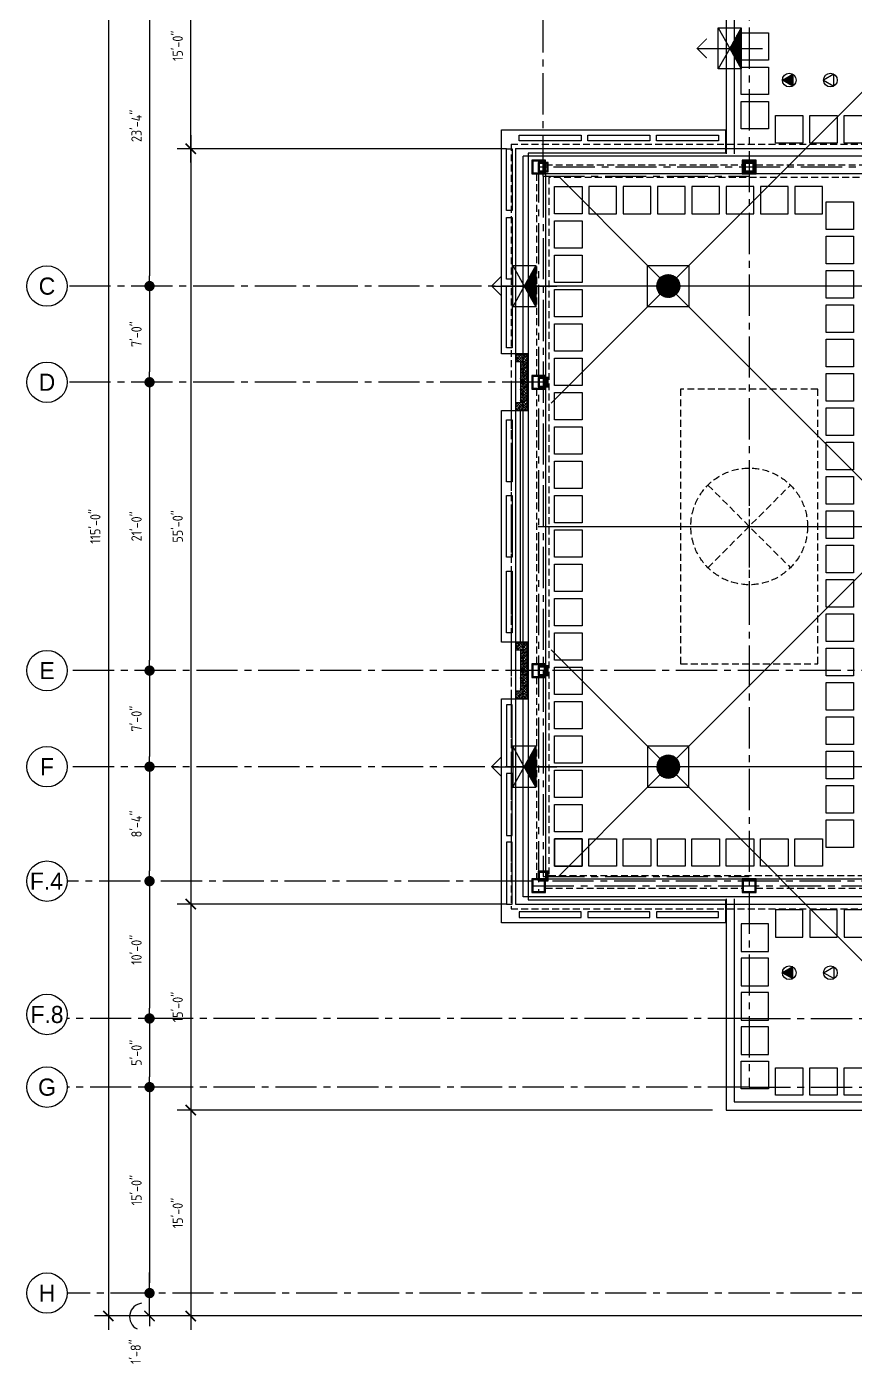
# Model space of a CAD drawing. Header units: inches. Extents: x 5893 to 9323, y 5265 to 7121.
# Drawn here: x 5893 to 6617, y 5265 to 6437 of the extents above; entities that cross this region are included whole.
import ezdxf
from ezdxf.enums import TextEntityAlignment as Align

# ---------------------------------------------------------------- set-up
doc = ezdxf.new("R2010")
doc.units = ezdxf.units.IN
doc.header["$LTSCALE"] = 48
doc.header["$MEASUREMENT"] = 0
doc.linetypes.add('CENTER2', pattern=[1.125, 0.75, -0.125, 0.125, -0.125])
doc.linetypes.add('HIDDEN2', pattern=[0.1875, 0.125, -0.0625])
doc.layers.get('0').update_dxf_attribs({"linetype": 'CONTINUOUS'})
doc.layers.get('DEFPOINTS').update_dxf_attribs({"linetype": 'CONTINUOUS'})
for name, color, linetype in [('A_0_BLDGRD', 35, 'CENTER2'), ('A_0_COL-GRID', 40, 'CONTINUOUS'), ('A_0_CW_MTL', 3, 'CONTINUOUS'), ('A_0_DIMGRD', 9, 'CENTER2'), ('A_0_DIMTXT_MAIN', 4, 'CONTINUOUS'), ('A_0_DIMTXT_MINOR', 4, 'CONTINUOUS'), ('A_9_CW_COPING', 2, 'CONTINUOUS'), ('A_9_PARAPET', 2, 'CONTINUOUS'), ('A_9_SCREEN WALL', 32, 'CONTINUOUS'), ('A_MS_DRAINS', 7, 'CONTINUOUS'), ('A_MS_HATCH', 6, 'CONTINUOUS'), ('A_MS_HVAC', 2, 'CONTINUOUS'), ('A_MS_LIGHT', 3, 'CONTINUOUS'), ('A_MS_PAVERS', 1, 'CONTINUOUS'), ('A_MS_SLOPE_H', 3, 'CONTINUOUS'), ('A_MS_SLOPE_V', 1, 'CONTINUOUS'), ('columns', 2, 'CONTINUOUS')]:
    doc.layers.add(name, color=color, linetype=linetype)
doc.styles.add('ARCHITXT', font='architxt.shx')
doc.styles.add('AVANT', font='AVGARDN.TTF')
doc.dimstyles.new('DOT', dxfattribs={"dimscale": 96, "dimtxt": 0.09375, "dimasz": 0.09375, "dimexe": 0.125, "dimexo": 0.125, "dimgap": 0.0625, "dimtad": 1, "dimdec": 6, "dimzin": 3, "dimdsep": 46, "dimlunit": 4, "dimtxsty": 'ARCHITXT', "dimblk1": 'DOT', "dimblk2": 'DOT', "dimsah": 1, "dimcen": 0, "dimdle": 0.125, "dimse1": 1, "dimclrd": 256, "dimclre": 256, "dimclrt": 256, "dimadec": 0, "dimazin": 0, "dimtfac": 1, "dimtdec": 6, "dimtmove": 2, "dimatfit": 3, "dimldrblk": 'DOT', "dimfxl": 1, "dimfrac": 2, "dimtolj": 1, "dimtzin": 3, "dimarcsym": 0})
doc.dimstyles.new('TICK', dxfattribs={"dimscale": 96, "dimtxt": 0.09375, "dimasz": 0.09375, "dimexe": 0.125, "dimexo": 0.125, "dimgap": 0.0625, "dimtad": 1, "dimdec": 6, "dimzin": 3, "dimdsep": 46, "dimlunit": 4, "dimtxsty": 'ARCHITXT', "dimblk1": 'ARCHTICK', "dimblk2": 'ARCHTICK', "dimsah": 1, "dimcen": 0, "dimdle": 0.125, "dimclrd": 256, "dimclre": 256, "dimclrt": 256, "dimadec": 0, "dimazin": 0, "dimtfac": 1, "dimtdec": 6, "dimtmove": 2, "dimatfit": 3, "dimldrblk": 'ARCHTICK', "dimfxl": 1, "dimfrac": 2, "dimtolj": 1, "dimtzin": 3, "dimarcsym": 0})
doc.dimstyles.new('TICKDOT', dxfattribs={"dimscale": 96, "dimtxt": 0.09375, "dimasz": 0.09375, "dimexe": 0.125, "dimexo": 0.125, "dimgap": 0.0625, "dimtad": 1, "dimdec": 6, "dimzin": 3, "dimdsep": 46, "dimlunit": 4, "dimtxsty": 'ARCHITXT', "dimblk1": 'ARCHTICK', "dimblk2": 'DOT', "dimsah": 1, "dimcen": 0, "dimdle": 0.125, "dimclrd": 256, "dimclre": 256, "dimclrt": 256, "dimadec": 0, "dimazin": 0, "dimtfac": 1, "dimtdec": 6, "dimtmove": 2, "dimatfit": 3, "dimldrblk": 'ARCHTICK', "dimfxl": 1, "dimfrac": 2, "dimtolj": 1, "dimtzin": 3, "dimarcsym": 0})

# ---------------------------------------------------------------- blocks, each defined once
blk = doc.blocks.new('RD-20DIA')
at = {"layer": 'A_MS_HATCH'}
h = blk.add_hatch(dxfattribs=at)
h.set_pattern_fill('ANSI37', color=256, scale=4, angle=90, style=0)
h.set_pattern_definition([(135, (-6240, -5706), (-0.35355339, -0.35355339), []), (225, (-6240, -5706), (0.35355339, -0.35355339), [])])
edge = h.paths.add_edge_path()
edge.add_arc((0, 0), 10, 0, 360)
at = {"layer": 'A_MS_DRAINS', "color": 30}
for p, q in [((-18, -18), (18, 18)), ((18, -18), (-18, 18))]:
    blk.add_line(p, q, dxfattribs=at)
at = {"layer": 'A_MS_DRAINS'}
blk.add_lwpolyline([(18, -18), (-18, -18), (-18, 18), (18, 18)], close=True, dxfattribs=at)
blk.add_circle((0, 0), 10, dxfattribs=at)
blk = doc.blocks.new('SD-6X24')
at = {"layer": 'A_MS_HATCH'}
h = blk.add_hatch(dxfattribs=at)
h.set_pattern_fill('ANSI37', color=256, scale=4, angle=270, style=0)
h.set_pattern_definition([(315, (-6969.3838, -6302.17434), (0.35355339, 0.35355339), []), (45, (-6969.3838, -6302.17434), (-0.35355339, 0.35355339), [])])
h.paths.add_polyline_path([(-18, -10), (0, 0), (18, -10)])
at = {"layer": 'A_MS_DRAINS'}
for p, q in [((0, 28.5), (0, -28.5)), ((-18, 10), (0, 0)), ((0, 0), (18, 10))]:
    blk.add_line(p, q, dxfattribs=at)
at = {"layer": 'A_MS_DRAINS', "const_width": 1}
blk.add_lwpolyline([(-8.5, 20), (0, 28.5), (8.5, 20)], dxfattribs=at)
at = {"layer": 'A_MS_DRAINS'}
for points in [[(-18, -10), (18, -10), (18, 10), (-18, 10)], [(-18, -10), (0, 0), (18, -10)]]:
    blk.add_lwpolyline(points, close=True, dxfattribs=at)
blk = doc.blocks.new('_ARCHTICK')
at = {"color": 0, "linetype": 'ByBlock', "const_width": 0.15}
blk.add_lwpolyline([(-0.5, -0.5), (0.5, 0.5)], dxfattribs=at)
blk = doc.blocks.new('*D51')
at = {"layer": 'A_0_DIMTXT_MAIN', "lineweight": -2, "transparency": 16777216}
for p, q in [((5964, 6702), (5964, 5298)), ((6312, 6690), (5952, 6690)), ((6672, 5310), (5952, 5310))]:
    blk.add_line(p, q, dxfattribs=at)
at = {"layer": 'DEFPOINTS', "color": 0, "transparency": 16777216}
for p in [(6324, 6690), (5964, 5310), (6684, 5310)]:
    blk.add_point(p, dxfattribs=at)
at = {"layer": 'A_0_DIMTXT_MAIN', "lineweight": -2, "transparency": 16777216, "xscale": 9, "yscale": 9, "zscale": 9}
for p, rotation in [((5964, 6690), 90), ((5964, 5310), 270)]:
    blk.add_blockref('_ARCHTICK', p, dxfattribs=dict(at, rotation=rotation))
at = {"layer": 'A_0_DIMTXT_MAIN', "transparency": 16777216, "insert": (5952.6, 6000), "char_height": 9, "attachment_point": 5, "rotation": 90, "style": 'ARCHITXT'}
blk.add_mtext('\\A1;115\'-0"', dxfattribs=at)
blk = doc.blocks.new('_DOT')
at = {"color": 0, "linetype": 'ByBlock'}
blk.add_line((-0.5, 0), (-1, 0), dxfattribs=at)
at = {"color": 0, "linetype": 'ByBlock', "const_width": 0.5}
blk.add_lwpolyline([(-0.25, 0, 1), (0.25, 0, 1)], format="xyb", close=True, dxfattribs=at)
blk = doc.blocks.new('*D52')
at = {"layer": 'A_0_DIMTXT_MAIN', "lineweight": -2, "transparency": 16777216}
for p, q in [((6000, 5339), (6000, 5348)), ((6000, 5310), (6000, 5330)), ((6000, 5310), (6000, 5301))]:
    blk.add_line(p, q, dxfattribs=at)
at = {"layer": 'DEFPOINTS', "color": 0, "transparency": 16777216}
for p in [(6000, 5330), (6000, 5330), (6000, 5310)]:
    blk.add_point(p, dxfattribs=at)
at = {"layer": 'A_0_DIMTXT_MAIN', "lineweight": -2, "transparency": 16777216, "xscale": 9, "yscale": 9, "zscale": 9}
for name, p, rotation in [('_DOT', (6000, 5330), 270), ('_ARCHTICK', (6000, 5310), 90)]:
    blk.add_blockref(name, p, dxfattribs=dict(at, rotation=rotation))
at = {"layer": 'A_0_DIMTXT_MAIN', "transparency": 16777216, "insert": (5987.9, 5278.8), "char_height": 9, "attachment_point": 5, "rotation": 90, "style": 'ARCHITXT'}
blk.add_mtext('\\A1;1\'-8"', dxfattribs=at)
blk = doc.blocks.new('*D54')
at = {"layer": 'A_0_DIMTXT_MINOR', "lineweight": -2, "transparency": 16777216}
for p, q in [((6036, 6342), (6036, 5658)), ((6312, 6330), (6024, 6330)), ((6312, 5670), (6024, 5670))]:
    blk.add_line(p, q, dxfattribs=at)
at = {"layer": 'DEFPOINTS', "color": 0, "transparency": 16777216}
for p in [(6324, 6330), (6036, 5670), (6324, 5670)]:
    blk.add_point(p, dxfattribs=at)
at = {"layer": 'A_0_DIMTXT_MINOR', "lineweight": -2, "transparency": 16777216, "xscale": 9, "yscale": 9, "zscale": 9}
for p, rotation in [((6036, 6330), 90), ((6036, 5670), 270)]:
    blk.add_blockref('_ARCHTICK', p, dxfattribs=dict(at, rotation=rotation))
at = {"layer": 'A_0_DIMTXT_MINOR', "transparency": 16777216, "insert": (6024.6, 6000), "char_height": 9, "attachment_point": 5, "rotation": 90, "style": 'ARCHITXT'}
blk.add_mtext('\\A1;55\'-0"', dxfattribs=at)
blk = doc.blocks.new('*D55')
at = {"layer": 'A_0_DIMTXT_MINOR', "lineweight": -2, "transparency": 16777216}
for p, q in [((6036, 6318), (6036, 6522)), ((6332, 6510), (6024, 6510))]:
    blk.add_line(p, q, dxfattribs=at)
at = {"layer": 'DEFPOINTS', "color": 0, "transparency": 16777216}
for p in [(6036, 6510), (6344, 6510), (6036, 6330)]:
    blk.add_point(p, dxfattribs=at)
at = {"layer": 'A_0_DIMTXT_MINOR', "lineweight": -2, "transparency": 16777216, "xscale": 9, "yscale": 9, "zscale": 9}
for p, rotation in [((6036, 6510), 90), ((6036, 6330), 270)]:
    blk.add_blockref('_ARCHTICK', p, dxfattribs=dict(at, rotation=rotation))
at = {"layer": 'A_0_DIMTXT_MINOR', "transparency": 16777216, "insert": (6024.6, 6420), "char_height": 9, "attachment_point": 5, "rotation": 90, "style": 'ARCHITXT'}
blk.add_mtext('\\A1;15\'-0"', dxfattribs=at)
blk = doc.blocks.new('*D57')
at = {"layer": 'A_0_DIMTXT_MINOR', "lineweight": -2, "transparency": 16777216}
for p, q in [((6036, 5682), (6036, 5478)), ((6492, 5490), (6024, 5490))]:
    blk.add_line(p, q, dxfattribs=at)
at = {"layer": 'DEFPOINTS', "color": 0, "transparency": 16777216}
for p in [(6036, 5670), (6036, 5490), (6504, 5490)]:
    blk.add_point(p, dxfattribs=at)
at = {"layer": 'A_0_DIMTXT_MINOR', "lineweight": -2, "transparency": 16777216, "xscale": 9, "yscale": 9, "zscale": 9}
for p, rotation in [((6036, 5670), 90), ((6036, 5490), 270)]:
    blk.add_blockref('_ARCHTICK', p, dxfattribs=dict(at, rotation=rotation))
at = {"layer": 'A_0_DIMTXT_MINOR', "transparency": 16777216, "insert": (6024.6, 5580), "char_height": 9, "attachment_point": 5, "rotation": 90, "style": 'ARCHITXT'}
blk.add_mtext('\\A1;15\'-0"', dxfattribs=at)
blk = doc.blocks.new('*D58')
at = {"layer": 'A_0_DIMTXT_MINOR', "lineweight": -2, "transparency": 16777216}
blk.add_line((6036, 5502), (6036, 5298), dxfattribs=at)
at = {"layer": 'DEFPOINTS', "color": 0, "transparency": 16777216}
for p in [(6468, 5490), (6036, 5310), (6036, 5310)]:
    blk.add_point(p, dxfattribs=at)
at = {"layer": 'A_0_DIMTXT_MINOR', "lineweight": -2, "transparency": 16777216, "xscale": 9, "yscale": 9, "zscale": 9}
for p, rotation in [((6036, 5490), 90), ((6036, 5310), 270)]:
    blk.add_blockref('_ARCHTICK', p, dxfattribs=dict(at, rotation=rotation))
at = {"layer": 'A_0_DIMTXT_MINOR', "transparency": 16777216, "insert": (6024.6, 5400), "char_height": 9, "attachment_point": 5, "rotation": 90, "style": 'ARCHITXT'}
blk.add_mtext('\\A1;15\'-0"', dxfattribs=at)
blk = doc.blocks.new('*D21')
at = {"layer": 'A_0_DIMTXT_MAIN', "lineweight": -2, "transparency": 16777216}
blk.add_line((6000, 6481), (6000, 6219), dxfattribs=at)
at = {"layer": 'DEFPOINTS', "color": 0, "transparency": 16777216}
for p in [(6000, 6490), (6000, 6210), (6000, 6210)]:
    blk.add_point(p, dxfattribs=at)
at = {"layer": 'A_0_DIMTXT_MAIN', "lineweight": -2, "transparency": 16777216, "xscale": 9, "yscale": 9, "zscale": 9}
for p, rotation in [((6000, 6490), 90), ((6000, 6210), 270)]:
    blk.add_blockref('_DOT', p, dxfattribs=dict(at, rotation=rotation))
at = {"layer": 'A_0_DIMTXT_MAIN', "transparency": 16777216, "insert": (5988.6, 6350), "char_height": 9, "attachment_point": 5, "rotation": 90, "style": 'ARCHITXT'}
blk.add_mtext('\\A1;23\'-4"', dxfattribs=at)
blk = doc.blocks.new('*D22')
at = {"layer": 'A_0_DIMTXT_MAIN', "lineweight": -2, "transparency": 16777216}
blk.add_line((6000, 6201), (6000, 6135), dxfattribs=at)
at = {"layer": 'DEFPOINTS', "color": 0, "transparency": 16777216}
for p in [(6000, 6210), (6000, 6126), (6000, 6126)]:
    blk.add_point(p, dxfattribs=at)
at = {"layer": 'A_0_DIMTXT_MAIN', "lineweight": -2, "transparency": 16777216, "xscale": 9, "yscale": 9, "zscale": 9}
for p, rotation in [((6000, 6210), 90), ((6000, 6126), 270)]:
    blk.add_blockref('_DOT', p, dxfattribs=dict(at, rotation=rotation))
at = {"layer": 'A_0_DIMTXT_MAIN', "transparency": 16777216, "insert": (5988.6, 6168), "char_height": 9, "attachment_point": 5, "rotation": 90, "style": 'ARCHITXT'}
blk.add_mtext('\\A1;7\'-0"', dxfattribs=at)
blk = doc.blocks.new('*D23')
at = {"layer": 'A_0_DIMTXT_MAIN', "lineweight": -2, "transparency": 16777216}
blk.add_line((6000, 6117), (6000, 5883), dxfattribs=at)
at = {"layer": 'DEFPOINTS', "color": 0, "transparency": 16777216}
for p in [(6000, 6126), (6000, 5874), (6000, 5874)]:
    blk.add_point(p, dxfattribs=at)
at = {"layer": 'A_0_DIMTXT_MAIN', "lineweight": -2, "transparency": 16777216, "xscale": 9, "yscale": 9, "zscale": 9}
for p, rotation in [((6000, 6126), 90), ((6000, 5874), 270)]:
    blk.add_blockref('_DOT', p, dxfattribs=dict(at, rotation=rotation))
at = {"layer": 'A_0_DIMTXT_MAIN', "transparency": 16777216, "insert": (5988.6, 6000), "char_height": 9, "attachment_point": 5, "rotation": 90, "style": 'ARCHITXT'}
blk.add_mtext('\\A1;21\'-0"', dxfattribs=at)
blk = doc.blocks.new('*D24')
at = {"layer": 'A_0_DIMTXT_MAIN', "lineweight": -2, "transparency": 16777216}
blk.add_line((6000, 5865), (6000, 5799), dxfattribs=at)
at = {"layer": 'DEFPOINTS', "color": 0, "transparency": 16777216}
for p in [(6000, 5874), (6000, 5790), (6000, 5790)]:
    blk.add_point(p, dxfattribs=at)
at = {"layer": 'A_0_DIMTXT_MAIN', "lineweight": -2, "transparency": 16777216, "xscale": 9, "yscale": 9, "zscale": 9}
for p, rotation in [((6000, 5874), 90), ((6000, 5790), 270)]:
    blk.add_blockref('_DOT', p, dxfattribs=dict(at, rotation=rotation))
at = {"layer": 'A_0_DIMTXT_MAIN', "transparency": 16777216, "insert": (5988.6, 5832), "char_height": 9, "attachment_point": 5, "rotation": 90, "style": 'ARCHITXT'}
blk.add_mtext('\\A1;7\'-0"', dxfattribs=at)
blk = doc.blocks.new('*D25')
at = {"layer": 'A_0_DIMTXT_MAIN', "lineweight": -2, "transparency": 16777216}
blk.add_line((6000, 5501), (6000, 5339), dxfattribs=at)
at = {"layer": 'DEFPOINTS', "color": 0, "transparency": 16777216}
for p in [(6000, 5510), (6000, 5330), (6000, 5330)]:
    blk.add_point(p, dxfattribs=at)
at = {"layer": 'A_0_DIMTXT_MAIN', "lineweight": -2, "transparency": 16777216, "xscale": 9, "yscale": 9, "zscale": 9}
for p, rotation in [((6000, 5510), 90), ((6000, 5330), 270)]:
    blk.add_blockref('_DOT', p, dxfattribs=dict(at, rotation=rotation))
at = {"layer": 'A_0_DIMTXT_MAIN', "transparency": 16777216, "insert": (5988.6, 5420), "char_height": 9, "attachment_point": 5, "rotation": 90, "style": 'ARCHITXT'}
blk.add_mtext('\\A1;15\'-0"', dxfattribs=at)
blk = doc.blocks.new('grid-bbl')
at = {"color": 1, "linetype": 'Continuous'}
blk.add_circle((0, 0.25), 0.184, dxfattribs=at)
at = {"style": 'AVANT'}
blk.add_attdef('-', text='', height=0.156, dxfattribs=at).set_placement((0, 0.25), align=Align.MIDDLE_CENTER)
blk = doc.blocks.new('*D26')
at = {"layer": 'A_0_DIMTXT_MAIN', "lineweight": -2, "transparency": 16777216}
blk.add_line((6000, 5561), (6000, 5519), dxfattribs=at)
at = {"layer": 'DEFPOINTS', "color": 0, "transparency": 16777216}
for p in [(6000, 5570), (6000, 5510), (6000, 5510)]:
    blk.add_point(p, dxfattribs=at)
at = {"layer": 'A_0_DIMTXT_MAIN', "lineweight": -2, "transparency": 16777216, "xscale": 9, "yscale": 9, "zscale": 9}
for p, rotation in [((6000, 5570), 90), ((6000, 5510), 270)]:
    blk.add_blockref('_DOT', p, dxfattribs=dict(at, rotation=rotation))
at = {"layer": 'A_0_DIMTXT_MAIN', "transparency": 16777216, "insert": (5988.6, 5540), "char_height": 9, "attachment_point": 5, "rotation": 90, "style": 'ARCHITXT'}
blk.add_mtext('\\A1;5\'-0"', dxfattribs=at)
blk = doc.blocks.new('*D27')
at = {"layer": 'A_0_DIMTXT_MAIN', "lineweight": -2, "transparency": 16777216}
blk.add_line((6000, 5781), (6000, 5699), dxfattribs=at)
at = {"layer": 'DEFPOINTS', "color": 0, "transparency": 16777216}
for p in [(6000, 5790), (6000, 5690), (6000, 5690)]:
    blk.add_point(p, dxfattribs=at)
at = {"layer": 'A_0_DIMTXT_MAIN', "lineweight": -2, "transparency": 16777216, "xscale": 9, "yscale": 9, "zscale": 9}
for p, rotation in [((6000, 5790), 90), ((6000, 5690), 270)]:
    blk.add_blockref('_DOT', p, dxfattribs=dict(at, rotation=rotation))
at = {"layer": 'A_0_DIMTXT_MAIN', "transparency": 16777216, "insert": (5988.6, 5740), "char_height": 9, "attachment_point": 5, "rotation": 90, "style": 'ARCHITXT'}
blk.add_mtext('\\A1;8\'-4"', dxfattribs=at)
blk = doc.blocks.new('*D28')
at = {"layer": 'A_0_DIMTXT_MAIN', "lineweight": -2, "transparency": 16777216}
blk.add_line((6000, 5681), (6000, 5579), dxfattribs=at)
at = {"layer": 'DEFPOINTS', "color": 0, "transparency": 16777216}
for p in [(6000, 5690), (6000, 5570), (6000, 5570)]:
    blk.add_point(p, dxfattribs=at)
at = {"layer": 'A_0_DIMTXT_MAIN', "lineweight": -2, "transparency": 16777216, "xscale": 9, "yscale": 9, "zscale": 9}
for p, rotation in [((6000, 5690), 90), ((6000, 5570), 270)]:
    blk.add_blockref('_DOT', p, dxfattribs=dict(at, rotation=rotation))
at = {"layer": 'A_0_DIMTXT_MAIN', "transparency": 16777216, "insert": (5988.6, 5630), "char_height": 9, "attachment_point": 5, "rotation": 90, "style": 'ARCHITXT'}
blk.add_mtext('\\A1;10\'-0"', dxfattribs=at)

msp = doc.modelspace()

# ---------------------------------------------------------------- hatches: boundary and pattern name
at = {"layer": 'A_0_CW_MTL'}
h = msp.add_hatch(dxfattribs=at)
h.set_pattern_fill('BRASS', color=8, scale=9, angle=45, style=0)
h.set_pattern_definition([(45, (0.082, 252.0022), (-1.59099026, 1.59099026), []), (45, (-0.7136, 252.7977), (-1.59099026, 1.59099026), [1.125, -0.5625])])
h.paths.add_polyline_path([(6330.0819418, 6150.0022171), (6320.0819418, 6150.0022171), (6320.0819418, 6144.0022171), (6324.0819418, 6144.0022171), (6324.0819418, 6126.0022171), (6330.0819418, 6126.0022171)])
h.paths.add_polyline_path([(6330.0819418, 6126.0022171), (6324.0819418, 6126.0022171), (6324.0819418, 6108.0022171), (6320.0819418, 6108.0022171), (6320.0819418, 6102.0022171), (6330.0819418, 6102.0022171)])
h = msp.add_hatch(dxfattribs=at)
h.set_pattern_fill('BRASS', color=8, scale=9, angle=45, style=0)
h.set_pattern_definition([(45, (0.082, 0.0022), (-1.59099026, 1.59099026), []), (45, (-0.7136, 0.7977), (-1.59099026, 1.59099026), [1.125, -0.5625])])
h.paths.add_polyline_path([(6330.0819418, 5898.0022171), (6320.0819418, 5898.0022171), (6320.0819418, 5892.0022171), (6324.0819418, 5892.0022171), (6324.0819418, 5874.0022171), (6330.0819418, 5874.0022171)])
h.paths.add_polyline_path([(6330.0819418, 5874.0022171), (6324.0819418, 5874.0022171), (6324.0819418, 5856.0022171), (6320.0819418, 5856.0022171), (6320.0819418, 5850.0022171), (6330.0819418, 5850.0022171)])
at = {"layer": 'A_MS_HATCH'}
h = msp.add_hatch(dxfattribs=at)
h.set_pattern_fill('ANSI37', color=9, scale=4, angle=180, style=0)
h.set_pattern_definition([(135, (13145.13416, 11468.35104), (0.35355339, 0.35355339), []), (45, (13145.13416, 11468.35104), (0.35355339, -0.35355339), [])])
h.paths.add_polyline_path([(6562, 6384.8038476), (6553, 6390), (6562, 6395.1961524)])
h = msp.add_hatch(dxfattribs=at)
h.set_pattern_fill('ANSI37', color=9, scale=4, angle=180, style=0)
h.set_pattern_definition([(225, (13145.13416, 531.64896), (0.35355339, -0.35355339), []), (315, (13145.13416, 531.64896), (0.35355339, 0.35355339), [])])
h.paths.add_polyline_path([(6562, 5615.1961524), (6553, 5610), (6562, 5604.8038476)])

# ---------------------------------------------------------------- linework, layer by layer
at = {"layer": 'A_0_BLDGRD'}
for p, q in [((6524, 6490), (6524, 5510)), ((6524, 6490), (6524, 5510)), ((6344, 6306), (6344, 5694)), ((6344, 6306), (6524, 6306)), ((6344, 6306), (6344, 5694)), ((6344, 6306), (6524, 6306)), ((8872, 6210), (6344, 6210)), ((8872, 6210), (6344, 6210)), ((6316, 6126), (6316, 5690)), ((8872, 5874), (6344, 5874)), ((8872, 5874), (6344, 5874)), ((8872, 5790), (6344, 5790)), ((8872, 5790), (6344, 5790)), ((6344, 5694), (6524, 5694)), ((6344, 5694), (6524, 5694)), ((8872, 5690), (6316, 5690)), ((8872, 5690), (6316, 5690)), ((6524, 5570), (7080, 5570)), ((6524, 5570), (7080, 5570)), ((6524, 5510), (8872, 5510)), ((6524, 5510), (8872, 5510))]:
    msp.add_line(p, q, dxfattribs=at)
at = {"layer": 'A_0_CW_MTL'}
for points in [[(6320.0819418, 6150.0022171), (6320.0819418, 6144.0022171), (6324.0819418, 6144.0022171), (6324.0819418, 6108.0022171), (6320.0819418, 6108.0022171), (6320.0819418, 6102.0022171), (6330.0819418, 6102.0022171), (6330.0819418, 6150.0022171)], [(6320.0819418, 5898.0022171), (6320.0819418, 5892.0022171), (6324.0819418, 5892.0022171), (6324.0819418, 5856.0022171), (6320.0819418, 5856.0022171), (6320.0819418, 5850.0022171), (6330.0819418, 5850.0022171), (6330.0819418, 5898.0022171)]]:
    msp.add_lwpolyline(points, close=True, dxfattribs=at)
at = {"layer": 'A_0_DIMGRD'}
for p, q in [((6344, 6306), (6344, 7086)), ((6344, 6210), (5928, 6210)), ((6344, 6126), (5928, 6126)), ((6347, 5874), (5928, 5874)), ((6347, 5790), (5928, 5790)), ((6316, 5690), (5928, 5690)), ((6524, 5570), (5928, 5570)), ((6524, 5510), (5928, 5510)), ((6704, 5330), (5928, 5330))]:
    msp.add_line(p, q, dxfattribs=at)
at = {"layer": 'A_0_DIMTXT_MAIN'}
msp.add_arc((5994.439414, 5309.3063965), 11.8722715, 96.6542370263, 243.3158759488, dxfattribs=at)
at = {"layer": 'A_9_CW_COPING'}
for points in [[(6504, 5674.5), (6504, 5490), (6684, 5490), (6684, 5310), (8532, 5310), (8532, 5490), (8892, 5490), (8892, 6510), (8532, 6510), (8532, 6690), (6684, 6690), (6684, 6510), (6504, 6510), (6504, 6325.5)], [(6511, 5674.5), (6511, 5497), (6691, 5497), (6691, 5317), (8525, 5317), (8525, 5497), (8885, 5497), (8885, 6503), (8525, 6503), (8525, 6683), (6691, 6683), (6691, 6503), (6511, 6503), (6511, 6325.5)]]:
    msp.add_lwpolyline(points, dxfattribs=at)
at = {"layer": 'A_9_PARAPET'}
msp.add_lwpolyline([(6503.25, 5673.75), (6503.25, 5653.5), (6307.5, 5653.5), (6307.5, 5849.25), (6330.75, 5849.25), (6330.75, 5898.75), (6307.5, 5898.75), (6307.5, 6101.25), (6330.75, 6101.25), (6330.75, 6150.75), (6307.5, 6150.75), (6307.5, 6346.5), (6503.25, 6346.5), (6503.25, 6326.25), (6330.7486472, 6326.25), (6330.7486472, 5673.75), (6503.25, 5673.75)], close=True, dxfattribs=at)
at = {"layer": 'A_9_SCREEN WALL', "linetype": 'HIDDEN2'}
for p, q in [((6315.875, 6334.125), (7808.125, 6334.125)), ((6315.875, 6334.125), (6315.875, 5665.875)), ((6315.875, 5665.875), (7808.125, 5665.875))]:
    msp.add_line(p, q, dxfattribs=at)
at = {"layer": 'A_9_SCREEN WALL'}
for p, q in [((6319.875, 6330.125), (7804.125, 6330.125)), ((6319.875, 6330.125), (6319.875, 5669.875)), ((6326.375, 5676.375), (6326.375, 6323.625)), ((6971.25, 6323.625), (6326.375, 6323.625)), ((6319.875, 5669.875), (7804.125, 5669.875)), ((6971.25, 5676.375), (6326.375, 5676.375))]:
    msp.add_line(p, q, dxfattribs=at)
at = {"layer": 'A_9_SCREEN WALL', "color": 66, "linetype": 'CENTER2'}
for p, q in [((7793.1182862, 6314), (6334, 6314)), ((6339.9544537, 6319.0473235), (6339.9544537, 5680.8455662)), ((6334.7906211, 5686), (7793.1182862, 5686))]:
    msp.add_line(p, q, dxfattribs=at)
at = {"layer": 'A_9_SCREEN WALL', "color": 2, "linetype": 'HIDDEN2'}
for p, q in [((6346, 6315.9970115), (6518, 6315.9970115)), ((6530, 6315.9970115), (6698, 6315.9970115)), ((6338, 6307.9970115), (6338, 6132.0029885)), ((6338, 6119.9970115), (6338, 5880.0029885)), ((6338, 5867.9970115), (6338, 5692.0029885)), ((6346, 5684.0029885), (6518, 5684.0029885)), ((6530, 5684.0029885), (6698, 5684.0029885))]:
    msp.add_line(p, q, dxfattribs=at)
at = {"layer": 'A_9_SCREEN WALL', "color": 2}
for points in [[(6346, 6320.0029885), (6334, 6320.0029885), (6334, 6307.9970115), (6346, 6307.9970115)], [(6345.1182862, 6319.0473235), (6334.7906211, 6319.0473235), (6334.7906211, 6308.8455662), (6345.1182862, 6308.8455662)], [(6530, 6320.0029885), (6518, 6320.0029885), (6518, 6307.9970115), (6530, 6307.9970115)], [(6529.1182862, 6319.0473235), (6518.7906211, 6319.0473235), (6518.7906211, 6308.8455662), (6529.1182862, 6308.8455662)], [(6346, 6132.0029885), (6334, 6132.0029885), (6334, 6119.9970115), (6346, 6119.9970115)], [(6345.1182862, 6131.0473235), (6334.7906211, 6131.0473235), (6334.7906211, 6120.8455662), (6345.1182862, 6120.8455662)], [(6346, 5880.0029885), (6334, 5880.0029885), (6334, 5867.9970115), (6346, 5867.9970115)], [(6345.1182862, 5879.0473235), (6334.7906211, 5879.0473235), (6334.7906211, 5868.8455662), (6345.1182862, 5868.8455662)], [(6346, 5692.0029885), (6334, 5692.0029885), (6334, 5679.9970115), (6346, 5679.9970115)], [(6345.1182862, 5691.0473235), (6334.7906211, 5691.0473235), (6334.7906211, 5680.8455662), (6345.1182862, 5680.8455662)], [(6530, 5692.0029885), (6518, 5692.0029885), (6518, 5679.9970115), (6530, 5679.9970115)], [(6529.1182862, 5691.0473235), (6518.7906211, 5691.0473235), (6518.7906211, 5680.8455662), (6529.1182862, 5680.8455662)]]:
    msp.add_lwpolyline(points, close=True, dxfattribs=at)
at = {"layer": 'A_9_SCREEN WALL'}
for points in [[(6969.25, 6307.9970115), (6346, 6307.9970115), (6346, 5692.0029885), (6969.25, 5692.0029885)], [(6324, 6102), (6324, 5898)]]:
    msp.add_lwpolyline(points, dxfattribs=at)
at = {"layer": 'A_9_SCREEN WALL', "linetype": 'HIDDEN2'}
msp.add_lwpolyline([(6971.25, 6304.9970115), (6349, 6304.9970115), (6349, 5695.0029885), (6971.25, 5695.0029885)], dxfattribs=at)
at = {"layer": 'A_MS_DRAINS', "color": 3}
for points in [[(6562, 6384.8038476), (6553, 6390), (6562, 6395.1961524)], [(6598, 6395.1961524), (6589, 6390), (6598, 6384.8038476)], [(6562, 5615.1961524), (6553, 5610), (6562, 5604.8038476)], [(6598, 5604.8038476), (6589, 5610), (6598, 5615.1961524)]]:
    msp.add_lwpolyline(points, close=True, dxfattribs=at)
for centre in [(6559, 6390), (6595, 6390), (6559, 5610), (6595, 5610)]:
    msp.add_circle(centre, 6, dxfattribs=at)
at = {"layer": 'A_MS_HVAC', "linetype": 'HIDDEN2'}
for p, q in [((6524, 6051), (6524, 5949)), ((6487.9375542, 6036.0624458), (6560.0624458, 5963.9375542)), ((6487.9375542, 5963.9375542), (6560.0624458, 6036.0624458))]:
    msp.add_line(p, q, dxfattribs=at)
msp.add_lwpolyline([(6464, 5880), (6584, 5880), (6584, 6120), (6464, 6120)], close=True, dxfattribs=at)
msp.add_circle((6524, 6000), 51, dxfattribs=at)
at = {"layer": 'A_MS_LIGHT'}
for points in [[(6323.1279375, 6341.875), (6377.1279375, 6341.875), (6377.1279375, 6336.875), (6323.1279375, 6336.875)], [(6383.1279375, 6341.875), (6437.1279375, 6341.875), (6437.1279375, 6336.875), (6383.1279375, 6336.875)], [(6443.1279375, 6341.875), (6497.1279375, 6341.875), (6497.1279375, 6336.875), (6443.1279375, 6336.875)], [(6317, 6330), (6317, 6276), (6312, 6276), (6312, 6330)], [(6317, 6270), (6317, 6216), (6312, 6216), (6312, 6270)], [(6317, 6210), (6317, 6156), (6312, 6156), (6312, 6210)], [(6317, 6093), (6317, 6039), (6312, 6039), (6312, 6093)], [(6317, 6027), (6317, 5973), (6312, 5973), (6312, 6027)], [(6317, 5961), (6317, 5907), (6312, 5907), (6312, 5961)], [(6317, 5790), (6317, 5844), (6312, 5844), (6312, 5790)], [(6317, 5730), (6317, 5784), (6312, 5784), (6312, 5730)], [(6317, 5670), (6317, 5724), (6312, 5724), (6312, 5670)], [(6323.1279375, 5658.125), (6377.1279375, 5658.125), (6377.1279375, 5663.125), (6323.1279375, 5663.125)], [(6383.1279375, 5658.125), (6437.1279375, 5658.125), (6437.1279375, 5663.125), (6383.1279375, 5663.125)], [(6443.1279375, 5658.125), (6497.1279375, 5658.125), (6497.1279375, 5663.125), (6443.1279375, 5663.125)]]:
    msp.add_lwpolyline(points, close=True, dxfattribs=at)
at = {"layer": 'A_MS_PAVERS'}
for points in [[(6517, 6431.4108617), (6541, 6431.4108617), (6541, 6407.4108617), (6517, 6407.4108617)], [(6517, 6401.4108617), (6541, 6401.4108617), (6541, 6377.4108617), (6517, 6377.4108617)], [(6517, 6371.4108617), (6541, 6371.4108617), (6541, 6347.4108617), (6517, 6347.4108617)], [(6547, 6359), (6571, 6359), (6571, 6335), (6547, 6335)], [(6577, 6359), (6601, 6359), (6601, 6335), (6577, 6335)], [(6607, 6359), (6631, 6359), (6631, 6335), (6607, 6335)], [(6354, 6297), (6378, 6297), (6378, 6273), (6354, 6273)], [(6384, 6297), (6384, 6273), (6408, 6273), (6408, 6297)], [(6414, 6297), (6414, 6273), (6438, 6273), (6438, 6297)], [(6444, 6297), (6444, 6273), (6468, 6273), (6468, 6297)], [(6474, 6297), (6474, 6273), (6498, 6273), (6498, 6297)], [(6504, 6297), (6504, 6273), (6528, 6273), (6528, 6297)], [(6534, 6297), (6534, 6273), (6558, 6273), (6558, 6297)], [(6564, 6297), (6564, 6273), (6588, 6273), (6588, 6297)], [(6591.25, 6283.5190634), (6615.25, 6283.5190634), (6615.25, 6259.5190634), (6591.25, 6259.5190634)], [(6354, 6267), (6378, 6267), (6378, 6243), (6354, 6243)], [(6591.25, 6253.5190634), (6615.25, 6253.5190634), (6615.25, 6229.5190634), (6591.25, 6229.5190634)], [(6354, 6237), (6378, 6237), (6378, 6213), (6354, 6213)], [(6591.25, 6223.5190634), (6615.25, 6223.5190634), (6615.25, 6199.5190634), (6591.25, 6199.5190634)], [(6354, 6207), (6378, 6207), (6378, 6183), (6354, 6183)], [(6591.25, 6193.5190634), (6615.25, 6193.5190634), (6615.25, 6169.5190634), (6591.25, 6169.5190634)], [(6354, 6177), (6378, 6177), (6378, 6153), (6354, 6153)], [(6591.25, 6163.5190634), (6615.25, 6163.5190634), (6615.25, 6139.5190634), (6591.25, 6139.5190634)], [(6354, 6147), (6378, 6147), (6378, 6123), (6354, 6123)], [(6591.25, 6133.5190634), (6615.25, 6133.5190634), (6615.25, 6109.5190634), (6591.25, 6109.5190634)], [(6354, 6117), (6378, 6117), (6378, 6093), (6354, 6093)], [(6591.25, 6103.5190634), (6615.25, 6103.5190634), (6615.25, 6079.5190634), (6591.25, 6079.5190634)], [(6354, 6087), (6378, 6087), (6378, 6063), (6354, 6063)], [(6591.25, 6073.5190634), (6615.25, 6073.5190634), (6615.25, 6049.5190634), (6591.25, 6049.5190634)], [(6354, 6057), (6378, 6057), (6378, 6033), (6354, 6033)], [(6591.25, 6043.5190634), (6615.25, 6043.5190634), (6615.25, 6019.5190634), (6591.25, 6019.5190634)], [(6354, 6027), (6378, 6027), (6378, 6003), (6354, 6003)], [(6591.25, 6013.5190634), (6615.25, 6013.5190634), (6615.25, 5989.5190634), (6591.25, 5989.5190634)], [(6354, 5997), (6378, 5997), (6378, 5973), (6354, 5973)], [(6591.25, 5983.5190634), (6615.25, 5983.5190634), (6615.25, 5959.5190634), (6591.25, 5959.5190634)], [(6354, 5967), (6378, 5967), (6378, 5943), (6354, 5943)], [(6591.25, 5953.5190634), (6615.25, 5953.5190634), (6615.25, 5929.5190634), (6591.25, 5929.5190634)], [(6354, 5937), (6378, 5937), (6378, 5913), (6354, 5913)], [(6591.25, 5923.5190634), (6615.25, 5923.5190634), (6615.25, 5899.5190634), (6591.25, 5899.5190634)], [(6354, 5907), (6378, 5907), (6378, 5883), (6354, 5883)], [(6591.25, 5893.5190634), (6615.25, 5893.5190634), (6615.25, 5869.5190634), (6591.25, 5869.5190634)], [(6354, 5877), (6378, 5877), (6378, 5853), (6354, 5853)], [(6591.25, 5863.5190634), (6615.25, 5863.5190634), (6615.25, 5839.5190634), (6591.25, 5839.5190634)], [(6354, 5847), (6378, 5847), (6378, 5823), (6354, 5823)], [(6591.25, 5833.5190634), (6615.25, 5833.5190634), (6615.25, 5809.5190634), (6591.25, 5809.5190634)], [(6354, 5817), (6378, 5817), (6378, 5793), (6354, 5793)], [(6591.25, 5803.5190634), (6615.25, 5803.5190634), (6615.25, 5779.5190634), (6591.25, 5779.5190634)], [(6354, 5787), (6378, 5787), (6378, 5763), (6354, 5763)], [(6591.25, 5773.5190634), (6615.25, 5773.5190634), (6615.25, 5749.5190634), (6591.25, 5749.5190634)], [(6354, 5757), (6378, 5757), (6378, 5733), (6354, 5733)], [(6591.25, 5743.5190634), (6615.25, 5743.5190634), (6615.25, 5719.5190634), (6591.25, 5719.5190634)], [(6354, 5727), (6378, 5727), (6378, 5703), (6354, 5703)], [(6354, 5703), (6378, 5703), (6378, 5727), (6354, 5727)], [(6384, 5703), (6384, 5727), (6408, 5727), (6408, 5703)], [(6414, 5703), (6414, 5727), (6438, 5727), (6438, 5703)], [(6444, 5703), (6444, 5727), (6468, 5727), (6468, 5703)], [(6474, 5703), (6474, 5727), (6498, 5727), (6498, 5703)], [(6504, 5703), (6504, 5727), (6528, 5727), (6528, 5703)], [(6534, 5703), (6534, 5727), (6558, 5727), (6558, 5703)], [(6564, 5703), (6564, 5727), (6588, 5727), (6588, 5703)], [(6547, 5641), (6571, 5641), (6571, 5665), (6547, 5665)], [(6577, 5641), (6601, 5641), (6601, 5665), (6577, 5665)], [(6607, 5641), (6631, 5641), (6631, 5665), (6607, 5665)], [(6517, 5628.5891383), (6541, 5628.5891383), (6541, 5652.5891383), (6517, 5652.5891383)], [(6517, 5598.5891383), (6541, 5598.5891383), (6541, 5622.5891383), (6517, 5622.5891383)], [(6517, 5568.5891383), (6541, 5568.5891383), (6541, 5592.5891383), (6517, 5592.5891383)], [(6517, 5538.5891383), (6541, 5538.5891383), (6541, 5562.5891383), (6517, 5562.5891383)], [(6517, 5508.5891383), (6517, 5532.5891383), (6541, 5532.5891383), (6541, 5508.5891383)], [(6547, 5503), (6547, 5527), (6571, 5527), (6571, 5503)], [(6577, 5503), (6577, 5527), (6601, 5527), (6601, 5503)], [(6607, 5503), (6607, 5527), (6631, 5527), (6631, 5503)]]:
    msp.add_lwpolyline(points, close=True, dxfattribs=at)
at = {"layer": 'A_MS_SLOPE_H'}
for p, q in [((6969.25, 6210), (6334, 6210)), ((6339.4986472, 6000), (7452, 6000)), ((6969.25, 5790), (6334, 5790))]:
    msp.add_line(p, q, dxfattribs=at)
at = {"layer": 'A_MS_SLOPE_V'}
for p, q in [((6471.25, 6228), (6633.25, 6390)), ((6435.25, 6228), (6357.25, 6306)), ((6435.25, 6192), (6351, 6107.75)), ((6471.25, 6192), (6633.25, 6030)), ((6471.25, 5808), (6633.25, 5970)), ((6435.25, 5808), (6351, 5892.25)), ((6435.25, 5772), (6357.25, 5694)), ((6471.25, 5772), (6633.25, 5610))]:
    msp.add_line(p, q, dxfattribs=at)
at = {"layer": 'columns'}
for points in [[(6348.3913875, 6318.0823612), (6339.6828374, 6318.0823612), (6339.6828374, 6309.8263843), (6348.3913875, 6309.8263843)], [(6347.5096737, 6317.1266963), (6340.4734584, 6317.1266963), (6340.4734584, 6310.674939), (6347.5096737, 6310.674939)], [(6528.3913875, 6318.0823612), (6519.6828374, 6318.0823612), (6519.6828374, 6309.8263843), (6528.3913875, 6309.8263843)], [(6527.5096737, 6317.1266963), (6520.4734584, 6317.1266963), (6520.4734584, 6310.674939), (6527.5096737, 6310.674939)], [(6348.3913875, 6130.0823612), (6339.6828374, 6130.0823612), (6339.6828374, 6121.8263843), (6348.3913875, 6121.8263843)], [(6347.5096737, 6129.1266963), (6340.4734584, 6129.1266963), (6340.4734584, 6122.674939), (6347.5096737, 6122.674939)], [(6348.3913875, 5878.0823612), (6339.6828374, 5878.0823612), (6339.6828374, 5869.8263843), (6348.3913875, 5869.8263843)], [(6347.5096737, 5877.1266963), (6340.4734584, 5877.1266963), (6340.4734584, 5870.674939), (6347.5096737, 5870.674939)], [(6348.3913875, 5698.64546), (6339.6828374, 5698.64546), (6339.6828374, 5690.3894831), (6348.3913875, 5690.3894831)], [(6347.5096737, 5697.6897951), (6340.4734584, 5697.6897951), (6340.4734584, 5691.2380378), (6347.5096737, 5691.2380378)]]:
    msp.add_lwpolyline(points, close=True, dxfattribs=at)

# ---------------------------------------------------------------- block references
at = {"xscale": -1}
for name, p, rotation in [('SD-6X24', (6507, 6417.75), 90), ('SD-6X24', (6327.5, 6210), 90), ('RD-20DIA', (6453.25, 5790), 359.9999999999998)]:
    msp.add_blockref(name, p, dxfattribs=dict(at, rotation=rotation))
for name, p, rotation in [('RD-20DIA', (6453.25, 6210), 180.0000000000002), ('SD-6X24', (6327.5, 5790), 90)]:
    msp.add_blockref(name, p, dxfattribs=dict(rotation=rotation))
at = {"layer": 'A_0_COL-GRID', "xscale": 96, "yscale": 96, "zscale": 96}
for p, values in [((5910.375, 6186), {'-': 'C'}), ((5910.375, 6102), {'-': 'D'}), ((5910.375, 5850), {'-': 'E'}), ((5910.375, 5766), {'-': 'F'}), ((5910.375, 5549.5), {'-': 'F.8'}), ((5910.375, 5486), {'-': 'G'}), ((5910.375, 5306), {'-': 'H'})]:
    msp.add_blockref('grid-bbl', p, dxfattribs=at).add_auto_attribs(values)
at = {"layer": 'A_0_COL-GRID'}
ref = msp.add_blockref('grid-bbl', (5910.375, 5666), dxfattribs=dict(at, xscale=96, yscale=96, zscale=96))
ref.add_attrib('-', 'F.4', dxfattribs={"layer": '0', "height": 15, "style": 'AVANT'}).set_placement((5909.8701923, 5690), align=Align.MIDDLE_CENTER)

# ---------------------------------------------------------------- dimensions: what is measured, and where the dimension line sits
at = {"layer": 'A_0_DIMTXT_MAIN'}
for base, p1, p2, dimstyle, picture, middle in [((5964, 5310), (6324, 6690), (6684, 5310), 'TICK', '*D51', (5952.6428571429, 6000)), ((6000, 6210), (6000, 6490), (6000, 6210), 'DOT', '*D21', (5988.6428571, 6350)), ((6000, 6126), (6000, 6210), (6000, 6126), 'DOT', '*D22', (5988.6428571, 6168)), ((6000, 5874), (6000, 6126), (6000, 5874), 'DOT', '*D23', (5988.6428571, 6000)), ((6000, 5790), (6000, 5874), (6000, 5790), 'DOT', '*D24', (5988.6428571, 5832)), ((6000, 5690), (6000, 5790), (6000, 5690), 'DOT', '*D27', (5988.6428571, 5740)), ((6000, 5570), (6000, 5690), (6000, 5570), 'DOT', '*D28', (5988.6428571, 5630)), ((6000, 5510), (6000, 5570), (6000, 5510), 'DOT', '*D26', (5988.6428571, 5540)), ((6000, 5330), (6000, 5510), (6000, 5330), 'DOT', '*D25', (5988.6428571, 5420))]:
    dim = msp.add_linear_dim(base=base, p1=p1, p2=p2, angle=270, dimstyle=dimstyle, dxfattribs=at)
    dim.commit()
    dim.dimension.update_dxf_attribs({"geometry": picture, "text_midpoint": middle})
dim = msp.add_linear_dim(base=(6000, 5330), p1=(6000, 5310), p2=(6000, 5330), angle=90, dimstyle='TICKDOT', dxfattribs=at)
dim.commit()
dim.dimension.update_dxf_attribs({"geometry": '*D52', "text_midpoint": (5987.9355288, 5278.81554), "dimtype": 160})
at = {"layer": 'A_0_DIMTXT_MINOR'}
for base, p1, p2, picture, middle in [((6036, 6510), (6036, 6330), (6344, 6510), '*D55', (6024.6428571, 6420)), ((6036, 5670), (6324, 6330), (6324, 5670), '*D54', (6024.6428571428, 6000)), ((6036, 5490), (6036, 5670), (6504, 5490), '*D57', (6024.6428571, 5580))]:
    dim = msp.add_linear_dim(base=base, p1=p1, p2=p2, angle=90, dimstyle='TICK', dxfattribs=at)
    dim.commit()
    dim.dimension.update_dxf_attribs({"geometry": picture, "text_midpoint": middle})
dim = msp.add_linear_dim(base=(6036, 5310), p1=(6468, 5490), p2=(6036, 5310), angle=90, dimstyle='TICK', override={"dimse1": 1}, dxfattribs=at)
dim.commit()
dim.dimension.update_dxf_attribs({"geometry": '*D58', "text_midpoint": (6024.6428571, 5400)})

doc.saveas('drawing.dxf')
